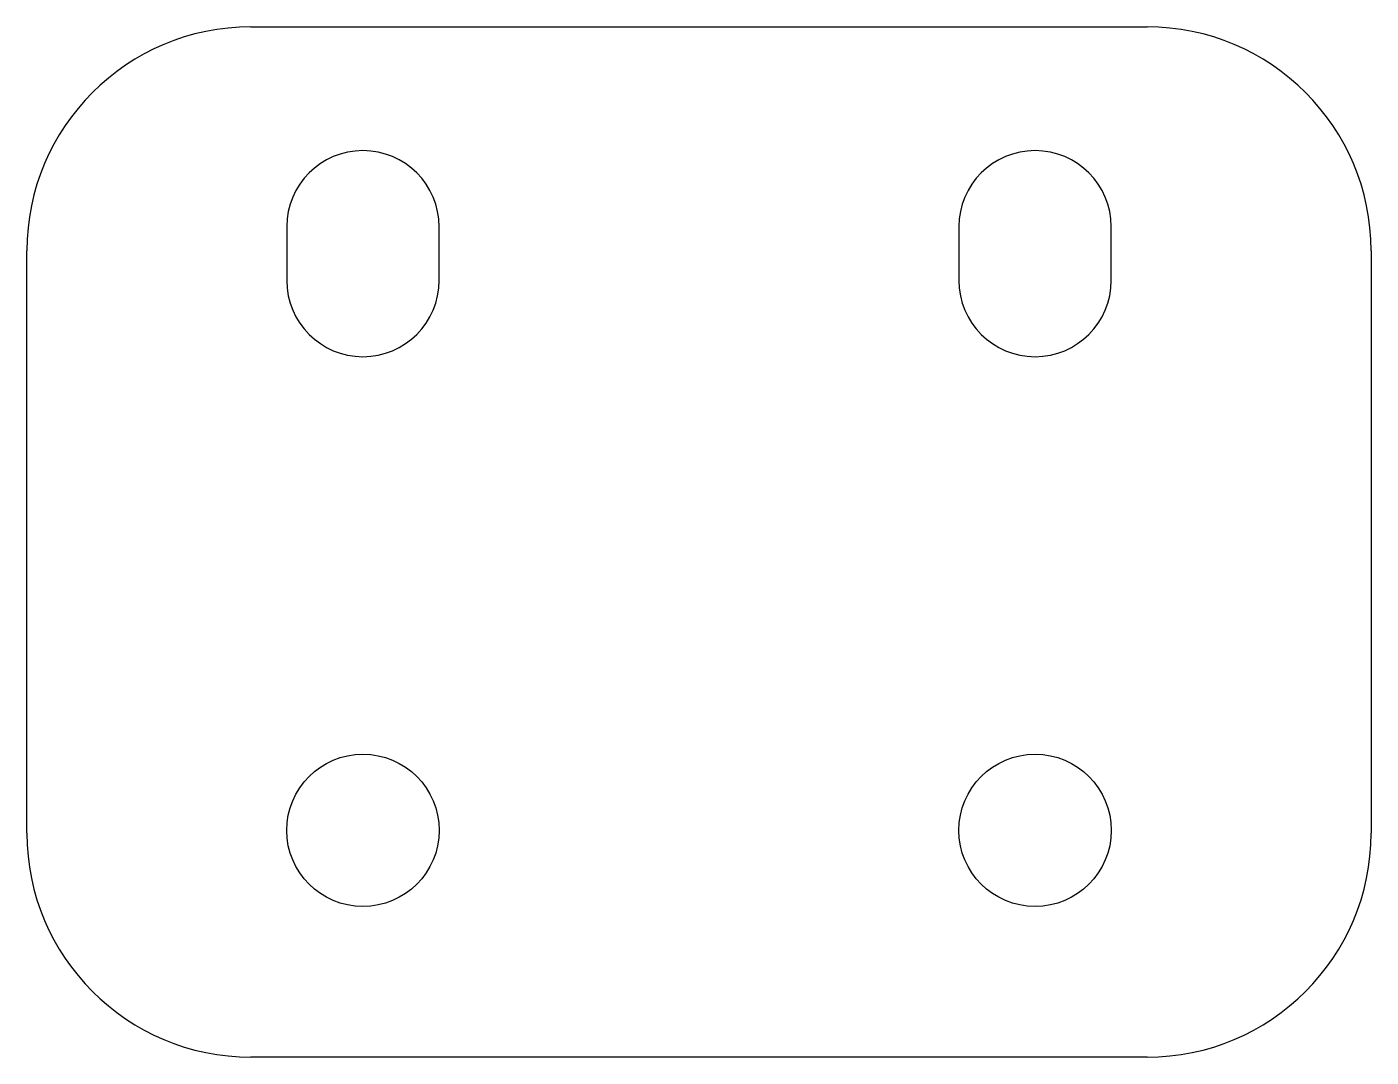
# Model space of a CAD drawing. Header units: millimetres. Extents: x -30 to 30, y -23 to 23.
import ezdxf

# ---------------------------------------------------------------- set-up
doc = ezdxf.new("R2010")
doc.units = ezdxf.units.MM

msp = doc.modelspace()

# ---------------------------------------------------------------- linework, layer by layer
for p, q in [((-20, 23), (20, 23)), ((-18.4, 14.075), (-18.4, 11.675)), ((-11.6, 11.675), (-11.6, 14.075)), ((11.6, 14.075), (11.6, 11.675)), ((18.4, 11.675), (18.4, 14.075)), ((-30, -13), (-30, 13)), ((30, 13), (30, -13)), ((20, -23), (-20, -23))]:
    msp.add_line(p, q)
for centre in [(-15, -12.875), (15, -12.875)]:
    msp.add_circle(centre, 3.4)
for centre, radius, start, end in [((-20, 13), 10, 90, 180), ((20, 13), 10, 0, 90), ((-15, 14.075), 3.4, 0, 180), ((15, 14.075), 3.4, 0, 180), ((-15, 11.675), 3.4, 180, 360), ((15, 11.675), 3.4, 180, 360), ((-20, -13), 10, 180, 270), ((20, -13), 10, -90, 0)]:
    msp.add_arc(centre, radius, start, end)

doc.saveas('drawing.dxf')
